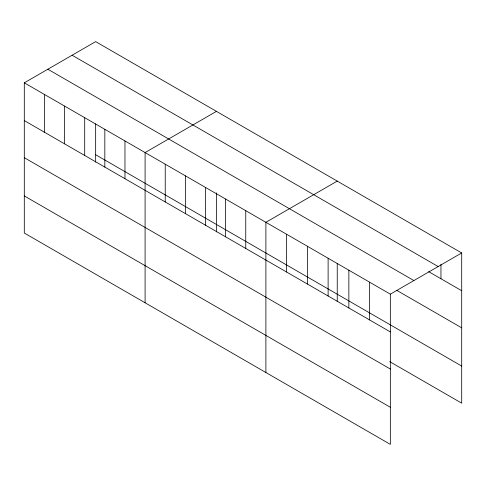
<?xml version="1.0" encoding="UTF-8"?>
<svg xmlns="http://www.w3.org/2000/svg" width="486" height="486" viewBox="0 0 486 486"><rect width="100%" height="100%" fill="white"/><g stroke="black" fill="none" stroke-linecap="round" stroke-linejoin="round"><path stroke-width="0.73" d="M24.3 82.827L390.343 294.158L390.343 444.374L24.3 233.037L24.3 82.827L95.657 41.626L461.7 252.963L461.7 403.173L389.748 361.639M216.452 111.367L145.095 152.561L145.095 302.778M337.241 181.108L265.891 222.302L265.891 372.519M390.343 294.158L461.7 252.963M72.11 55.222L438.153 266.559M428.64 271.644L461.7 290.731M47.847 69.231L413.89 280.562M396.88 290.415L461.7 327.837M95.657 154.736L461.7 366.067M24.3 120.595L390.343 331.926M24.3 157.701L390.343 369.032M24.3 195.931L390.343 407.268M440.96 264.402L440.96 278.757M369.603 282.184L369.603 319.952M348.863 270.21L348.863 307.978M337.241 263.339L337.241 301.636M328.117 258.23L328.117 296.004M307.377 246.256L307.377 284.024M286.631 234.282L286.631 272.051M245.758 210.681L245.758 248.449M225.625 199.06L225.625 236.828M216.452 192.863L216.452 231.895M205.493 187.432L205.493 225.206M185.36 175.81L185.36 213.579M165.228 164.189L165.228 201.957M124.963 140.94L124.963 178.708M104.83 129.319L104.83 167.087M95.657 123.857L95.657 162.154M84.698 117.691L84.698 155.465M64.565 106.07L64.565 143.838M44.433 94.448L44.433 132.216"/></g></svg>
